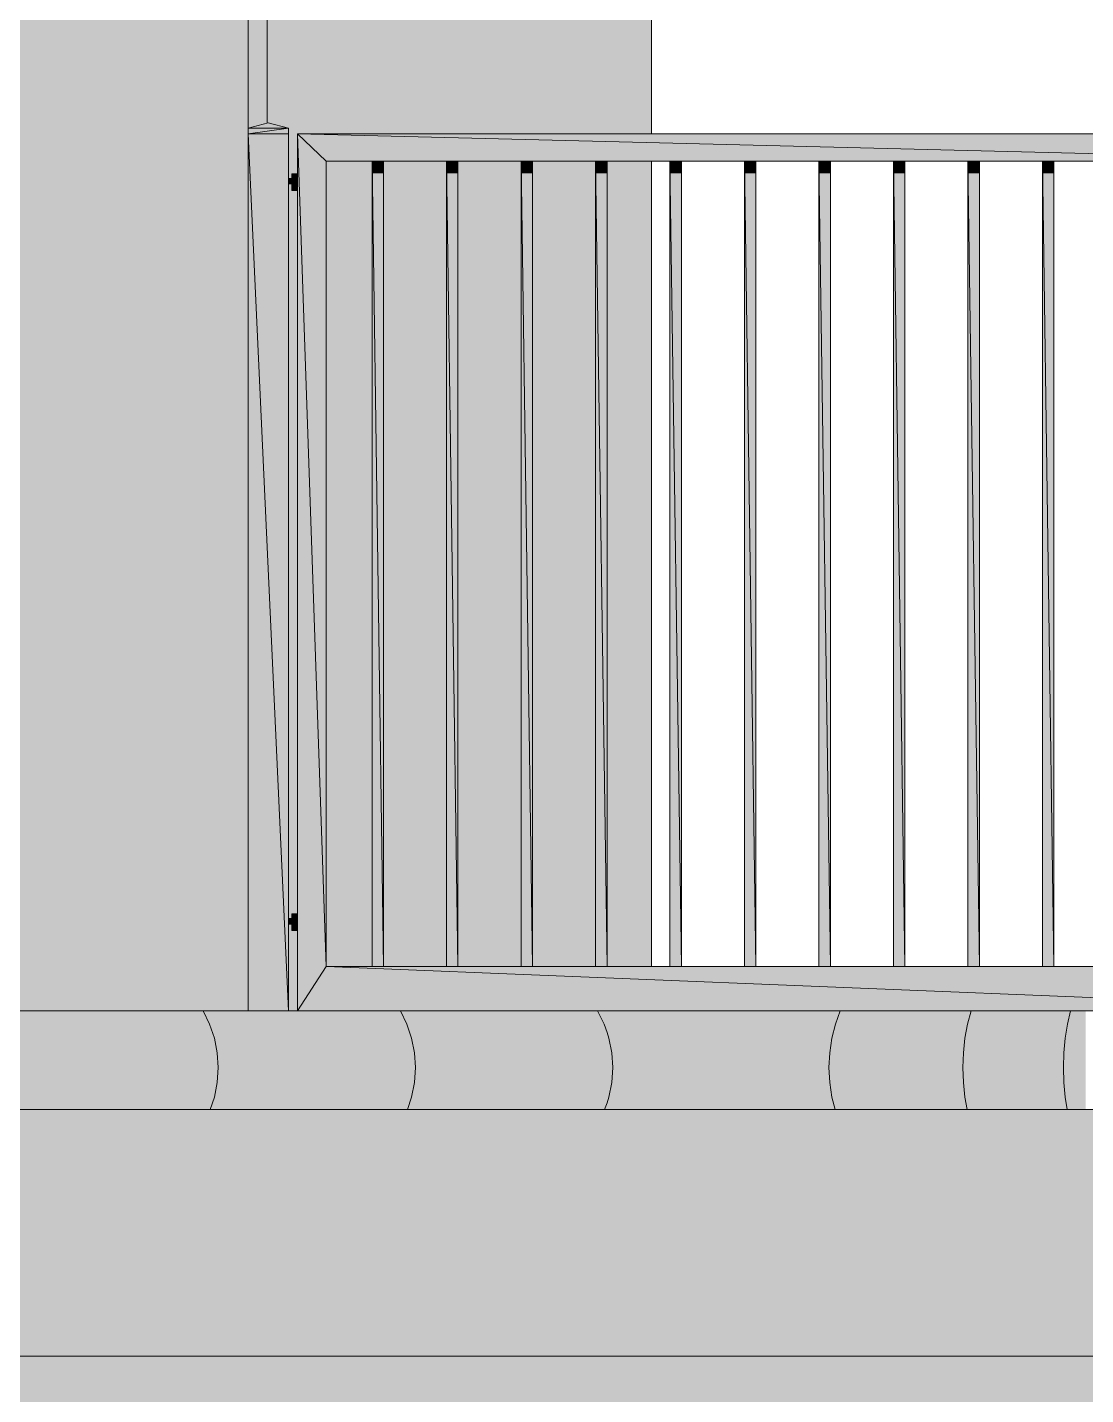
# Model space of a CAD drawing. Header units: millimetres. Extents: x 365175 to 2667127, y -330297 to -162108.
# Drawn here: x 1872742 to 1873815, y -319900 to -318514 of the extents above; entities that cross this region are included whole.
import ezdxf

# ---------------------------------------------------------------- set-up
doc = ezdxf.new("R2010")
doc.units = ezdxf.units.MM
doc.header["$MEASUREMENT"] = 0
doc.linetypes.add('Wipeout_Contour', pattern=[1000, 0, -1000])
doc.layers.add('Portes ARCHICAD', color=7, linetype='Continuous')
doc.layers.add('Sols_ Dalles', color=7, linetype='Continuous')
pattern_1 = [(0, (1445436.05, -319510.98), (0, 86.60254), [0, -50]), (0, (1445461.05, -319467.68), (0, 86.60254), [0, -50])]

# ---------------------------------------------------------------- blocks, each defined once
blk = doc.blocks.new('Élément de coupe_119_6', base_point=(1445436.1, -319511))
at = {"linetype": 'Continuous', "lineweight": 0, "true_color": 0x000000}
blk.add_hatch(color=18, dxfattribs=at).paths.add_polyline_path([(1870864.7, -318411), (1870864.7, -316911), (1872966.5, -316911), (1872966.5, -316011), (1870381.5, -316011), (1870381.5, -319511), (1872966.5, -319511), (1872966.5, -318411)])
at = {"color": 7, "linetype": 'Continuous', "lineweight": 5}
blk.add_line((1872966.5, -319511), (1872966.5, -318411), dxfattribs=at)
blk = doc.blocks.new('Élément de coupe_120_6', base_point=(1445436.1, -319511))
at = {"layer": 'Portes ARCHICAD', "linetype": 'Continuous', "lineweight": 0, "true_color": 0x000000}
blk.add_hatch(color=18, dxfattribs=at).paths.add_polyline_path([(1872966.5, -316911), (1872966.5, -318616.5), (1872985.5, -318611.3), (1872985.5, -316911)])
at = {"layer": 'Portes ARCHICAD', "color": 7, "linetype": 'Continuous', "lineweight": 5}
blk.add_line((1872985.5, -316911), (1872985.5, -318611.3), dxfattribs=at)
blk = doc.blocks.new('*X283', base_point=(1445436.1, -319511))
at = {"layer": 'Sols_ Dalles', "color": 7, "linetype": 'Continuous', "lineweight": 5}
for p, q in [((1873800, -319511), (1873797, -319524.3)), ((1873800, -319511), (1873797, -319524.3)), ((1873797, -319524.3), (1873794.8, -319538.6)), ((1873797, -319524.3), (1873794.8, -319538.6)), ((1873794.8, -319538.6), (1873793.4, -319553.4)), ((1873794.8, -319538.6), (1873793.4, -319553.4)), ((1873793.4, -319553.4), (1873793, -319568.5)), ((1873793.4, -319553.4), (1873793, -319568.5)), ((1873793, -319568.5), (1873793.4, -319583.6)), ((1873793, -319568.5), (1873793.4, -319583.6)), ((1873793.4, -319583.6), (1873794.8, -319598.4)), ((1873793.4, -319583.6), (1873794.8, -319598.4)), ((1873794.8, -319598.4), (1873796.7, -319611)), ((1873794.8, -319598.4), (1873796.7, -319611))]:
    blk.add_line(p, q, dxfattribs=at)
blk = doc.blocks.new('*X284', base_point=(1445436.1, -319511))
at = {"layer": 'Sols_ Dalles', "color": 7, "linetype": 'Continuous', "lineweight": 5}
for p, q in [((1873699.4, -319511), (1873695.8, -319524.3)), ((1873699.4, -319511), (1873695.8, -319524.3)), ((1873695.8, -319524.3), (1873693.1, -319538.6)), ((1873695.8, -319524.3), (1873693.1, -319538.6)), ((1873693.1, -319538.6), (1873691.5, -319553.4)), ((1873693.1, -319538.6), (1873691.5, -319553.4)), ((1873691.5, -319553.4), (1873691, -319568.5)), ((1873691.5, -319553.4), (1873691, -319568.5)), ((1873691, -319568.5), (1873691.5, -319583.6)), ((1873691, -319568.5), (1873691.5, -319583.6)), ((1873691.5, -319583.6), (1873693.1, -319598.4)), ((1873691.5, -319583.6), (1873693.1, -319598.4)), ((1873693.1, -319598.4), (1873695.5, -319611)), ((1873693.1, -319598.4), (1873695.5, -319611))]:
    blk.add_line(p, q, dxfattribs=at)
blk = doc.blocks.new('*X286', base_point=(1445436.1, -319511))
at = {"layer": 'Sols_ Dalles', "color": 7, "linetype": 'Continuous', "lineweight": 5}
for p, q in [((1873566.7, -319511), (1873561.8, -319524.3)), ((1873566.7, -319511), (1873561.8, -319524.3)), ((1873561.8, -319524.3), (1873558.2, -319538.6)), ((1873561.8, -319524.3), (1873558.2, -319538.6)), ((1873558.2, -319538.6), (1873556, -319553.4)), ((1873558.2, -319538.6), (1873556, -319553.4)), ((1873556, -319553.4), (1873555.2, -319568.5)), ((1873556, -319553.4), (1873555.2, -319568.5)), ((1873555.2, -319568.5), (1873556, -319583.6)), ((1873555.2, -319568.5), (1873556, -319583.6)), ((1873556, -319583.6), (1873558.2, -319598.4)), ((1873556, -319583.6), (1873558.2, -319598.4)), ((1873558.2, -319598.4), (1873561.4, -319611)), ((1873558.2, -319598.4), (1873561.4, -319611))]:
    blk.add_line(p, q, dxfattribs=at)
blk = doc.blocks.new('*X288', base_point=(1445436.1, -319511))
at = {"layer": 'Sols_ Dalles', "color": 7, "linetype": 'Continuous', "lineweight": 5}
for p, q in [((1873332.1, -319538.6), (1873330.2, -319533)), ((1873332.1, -319538.6), (1873330.2, -319533)), ((1873335.1, -319553.4), (1873332.1, -319538.6)), ((1873335.1, -319553.4), (1873332.1, -319538.6)), ((1873336.1, -319568.5), (1873335.1, -319553.4)), ((1873336.1, -319568.5), (1873335.1, -319553.4)), ((1873335.1, -319583.6), (1873336.1, -319568.5)), ((1873335.1, -319583.6), (1873336.1, -319568.5)), ((1873332.1, -319598.4), (1873335.1, -319583.6)), ((1873332.1, -319598.4), (1873335.1, -319583.6)), ((1873330.2, -319604), (1873332.1, -319598.4)), ((1873330.2, -319604), (1873332.1, -319598.4))]:
    blk.add_line(p, q, dxfattribs=at)
blk = doc.blocks.new('*X289', base_point=(1445436.1, -319511))
at = {"layer": 'Sols_ Dalles', "color": 7, "linetype": 'Continuous', "lineweight": 5}
for p, q in [((1873327.3, -319524.3), (1873320.7, -319511)), ((1873327.3, -319524.3), (1873320.7, -319511)), ((1873330.2, -319533), (1873327.3, -319524.3)), ((1873330.2, -319533), (1873327.3, -319524.3)), ((1873327.8, -319611), (1873330.2, -319604)), ((1873327.8, -319611), (1873330.2, -319604))]:
    blk.add_line(p, q, dxfattribs=at)
blk = doc.blocks.new('*X290', base_point=(1445436.1, -319511))
at = {"layer": 'Sols_ Dalles', "color": 7, "linetype": 'Continuous', "lineweight": 5}
for p, q in [((1873127.3, -319524.3), (1873120.7, -319511)), ((1873127.3, -319524.3), (1873120.7, -319511)), ((1873132.1, -319538.6), (1873127.3, -319524.3)), ((1873132.1, -319538.6), (1873127.3, -319524.3)), ((1873135.1, -319553.4), (1873132.1, -319538.6)), ((1873135.1, -319553.4), (1873132.1, -319538.6)), ((1873136.1, -319568.5), (1873135.1, -319553.4)), ((1873136.1, -319568.5), (1873135.1, -319553.4)), ((1873135.1, -319583.6), (1873136.1, -319568.5)), ((1873135.1, -319583.6), (1873136.1, -319568.5)), ((1873132.1, -319598.4), (1873135.1, -319583.6)), ((1873132.1, -319598.4), (1873135.1, -319583.6)), ((1873127.8, -319611), (1873132.1, -319598.4)), ((1873127.8, -319611), (1873132.1, -319598.4))]:
    blk.add_line(p, q, dxfattribs=at)
blk = doc.blocks.new('*X292', base_point=(1445436.1, -319511))
at = {"layer": 'Sols_ Dalles', "color": 7, "linetype": 'Continuous', "lineweight": 5}
for p, q in [((1872927.3, -319524.3), (1872920.7, -319511)), ((1872927.3, -319524.3), (1872920.7, -319511)), ((1872932.1, -319538.6), (1872927.3, -319524.3)), ((1872932.1, -319538.6), (1872927.3, -319524.3)), ((1872935.1, -319553.4), (1872932.1, -319538.6)), ((1872935.1, -319553.4), (1872932.1, -319538.6)), ((1872936.1, -319568.5), (1872935.1, -319553.4)), ((1872936.1, -319568.5), (1872935.1, -319553.4)), ((1872935.1, -319583.6), (1872936.1, -319568.5)), ((1872935.1, -319583.6), (1872936.1, -319568.5)), ((1872932.1, -319598.4), (1872935.1, -319583.6)), ((1872932.1, -319598.4), (1872935.1, -319583.6)), ((1872927.8, -319611), (1872932.1, -319598.4)), ((1872927.8, -319611), (1872932.1, -319598.4))]:
    blk.add_line(p, q, dxfattribs=at)
blk = doc.blocks.new('Élément de coupe_148_6', base_point=(1445436.1, -319511))
at = {"layer": 'Sols_ Dalles', "linetype": 'Continuous', "lineweight": 0, "true_color": 0x000000}
for points in [[(1872862.3, -319511), (1872732.4, -319511), (1872732.4, -319611), (1872862.3, -319611)], [(1872862.3, -319511), (1872862.3, -319611), (1872987.7, -319611), (1872987.7, -319511)], [(1872987.7, -319511), (1872987.7, -319611), (1873107.9, -319611), (1873107.9, -319511)], [(1873222.3, -319511), (1873107.9, -319511), (1873107.9, -319611), (1873222.3, -319611)], [(1873330.2, -319511), (1873222.3, -319511), (1873222.3, -319611), (1873330.2, -319611)], [(1873330.2, -319511), (1873330.2, -319611), (1873431.2, -319611), (1873431.2, -319511)], [(1873524.8, -319511), (1873431.2, -319511), (1873431.2, -319611), (1873524.8, -319611)], [(1873610.4, -319511), (1873524.8, -319511), (1873524.8, -319611), (1873610.4, -319611)], [(1873687.6, -319511), (1873610.4, -319511), (1873610.4, -319611), (1873687.6, -319611)], [(1873687.6, -319511), (1873687.6, -319611), (1873756.1, -319611), (1873756.1, -319511)], [(1873755.9, -319511), (1873717.2, -319511), (1873756.1, -319597.9), (1873756.1, -319511.5)], [(1873756.1, -319511), (1873756.1, -319611), (1873815.5, -319611), (1873815.5, -319511)], [(1873756.1, -319597.9), (1873761, -319611), (1873793.3, -319611), (1873783.5, -319584.7), (1873783.5, -319511), (1873775.1, -319511), (1873775.1, -319562.4), (1873756.1, -319511.5)], [(1873805, -319611), (1873813.3, -319611), (1873813.3, -319511), (1873805, -319511)]]:
    blk.add_hatch(color=18, dxfattribs=at).paths.add_polyline_path(points)
at = {"layer": 'Sols_ Dalles', "color": 250, "linetype": 'Continuous', "lineweight": 5, "true_color": 0x1f1f1f}
for p, q in [((1872732.4, -319511), (1872862.3, -319511)), ((1872862.3, -319511), (1872987.7, -319511)), ((1872987.7, -319511), (1873107.9, -319511)), ((1873107.9, -319511), (1873222.3, -319511)), ((1873222.3, -319511), (1873330.2, -319511)), ((1873330.2, -319511), (1873431.2, -319511)), ((1873431.2, -319511), (1873524.8, -319511)), ((1873524.8, -319511), (1873610.4, -319511)), ((1873610.4, -319511), (1873687.6, -319511)), ((1873687.6, -319511), (1873717.2, -319511))]:
    blk.add_line(p, q, dxfattribs=at)
at = {"layer": 'Sols_ Dalles', "lineweight": 0}
for name in ['*X292', '*X290', '*X289', '*X286', '*X284', '*X283', '*X288']:
    blk.add_blockref(name, (1445436.1, -319511), dxfattribs=at)
blk = doc.blocks.new('Élément de coupe_161_6', base_point=(1445436.1, -319511))
at = {"linetype": 'Continuous', "lineweight": 0, "true_color": 0x000000}
for points in [[(1872966.5, -318616.5), (1873007.2, -318616.5), (1872986.8, -318611)], [(1872966.5, -318616.5), (1872966.5, -318622.1), (1873007.2, -318616.5)], [(1873007.2, -318616.5), (1872966.5, -318622.1), (1873007.2, -318622.1)], [(1873007.2, -318622.1), (1872966.5, -318622.1), (1873007.2, -319511)], [(1872966.5, -319511), (1873007.2, -319511), (1872966.5, -318622.1)], [(1873016.5, -318622.1), (1874131.7, -318649.9), (1874160.7, -318622.1)], [(1874131.7, -318649.9), (1873016.5, -318622.1), (1873045.6, -318649.9)], [(1873045.6, -318649.9), (1873016.5, -318622.1), (1873045.6, -319466)], [(1873016.5, -318622.1), (1873016.5, -319511), (1873045.6, -319466)], [(1873103.6, -318649.9), (1873092, -318649.9), (1873103.6, -319466)], [(1873092, -319466), (1873103.6, -319466), (1873092, -318649.9)], [(1873092, -318649.9), (1873092.2, -318662.3), (1873103.6, -318662.3), (1873103.6, -318649.9)], [(1873092, -318649.9), (1873092, -318662.3), (1873092.2, -318662.3)], [(1873179.1, -318649.9), (1873167.5, -318649.9), (1873179.1, -319466)], [(1873167.5, -319466), (1873179.1, -319466), (1873167.5, -318649.9)], [(1873167.5, -318649.9), (1873167.7, -318662.3), (1873179.1, -318662.3), (1873179.1, -318649.9)], [(1873167.5, -318649.9), (1873167.5, -318662.3), (1873167.7, -318662.3)], [(1873254.6, -318649.9), (1873243, -318649.9), (1873254.6, -319466)], [(1873243, -319466), (1873254.6, -319466), (1873243, -318649.9)], [(1873243, -318649.9), (1873243.2, -318662.3), (1873254.6, -318662.3), (1873254.6, -318649.9)], [(1873243, -318649.9), (1873243, -318662.3), (1873243.2, -318662.3)], [(1873330.2, -318649.9), (1873318.5, -318649.9), (1873330.2, -319466)], [(1873318.5, -319466), (1873330.2, -319466), (1873318.5, -318649.9)], [(1873318.5, -318649.9), (1873318.7, -318662.3), (1873330.2, -318662.3), (1873330.2, -318649.9)], [(1873318.5, -318649.9), (1873318.5, -318662.3), (1873318.7, -318662.3)], [(1873405.7, -318649.9), (1873394, -318649.9), (1873405.7, -319466)], [(1873394, -319466), (1873405.7, -319466), (1873394, -318649.9)], [(1873394, -318649.9), (1873394.2, -318662.3), (1873405.7, -318662.3), (1873405.7, -318649.9)], [(1873394, -318649.9), (1873394, -318662.3), (1873394.2, -318662.3)], [(1873481.2, -318649.9), (1873469.6, -318649.9), (1873481.2, -319466)], [(1873469.6, -319466), (1873481.2, -319466), (1873469.6, -318649.9)], [(1873469.6, -318649.9), (1873469.7, -318662.3), (1873481.2, -318662.3), (1873481.2, -318649.9)], [(1873469.6, -318649.9), (1873469.6, -318662.3), (1873469.7, -318662.3)], [(1873556.7, -318649.9), (1873545.1, -318649.9), (1873556.7, -319466)], [(1873545.1, -319466), (1873556.7, -319466), (1873545.1, -318649.9)], [(1873545.1, -318649.9), (1873545.2, -318662.3), (1873556.7, -318662.3), (1873556.7, -318649.9)], [(1873545.1, -318649.9), (1873545.1, -318662.3), (1873545.2, -318662.3)], [(1873632.2, -318649.9), (1873620.6, -318649.9), (1873632.2, -319466)], [(1873620.6, -319466), (1873632.2, -319466), (1873620.6, -318649.9)], [(1873620.6, -318649.9), (1873620.7, -318662.3), (1873632.2, -318662.3), (1873632.2, -318649.9)], [(1873620.6, -318649.9), (1873620.6, -318662.3), (1873620.7, -318662.3)], [(1873707.7, -318649.9), (1873696.1, -318649.9), (1873707.7, -319466)], [(1873696.1, -319466), (1873707.7, -319466), (1873696.1, -318649.9)], [(1873696.1, -318649.9), (1873696.2, -318662.3), (1873707.7, -318662.3), (1873707.7, -318649.9)], [(1873696.1, -318649.9), (1873696.1, -318662.3), (1873696.2, -318662.3)], [(1873783.2, -318649.9), (1873771.6, -318649.9), (1873783.2, -319466)], [(1873771.6, -319466), (1873783.2, -319466), (1873771.6, -318649.9)], [(1873771.6, -318649.9), (1873771.7, -318662.3), (1873783.2, -318662.3), (1873783.2, -318649.9)], [(1873771.6, -318649.9), (1873771.6, -318662.3), (1873771.7, -318662.3)], [(1873007.2, -318667.4), (1873007.2, -318667.4), (1873010.7, -318667.4)], [(1873007.2, -318667.4), (1873007.2, -318667.4), (1873010.7, -318667.4)], [(1873010.7, -318667.4), (1873007.2, -318667.4), (1873007.2, -318667.5), (1873010.7, -318667.5)], [(1873010.7, -318667.4), (1873007.2, -318667.4), (1873007.2, -318667.5), (1873010.7, -318667.5)], [(1873007.2, -318667.5), (1873007.2, -318667.6), (1873010.7, -318667.5)], [(1873007.2, -318667.5), (1873007.2, -318667.6), (1873010.7, -318667.5)], [(1873010.7, -318667.5), (1873007.2, -318667.6), (1873007.2, -318667.8), (1873010.7, -318667.8)], [(1873010.7, -318667.5), (1873007.2, -318667.6), (1873007.2, -318667.8), (1873010.7, -318667.8)], [(1873007.2, -318667.8), (1873007.2, -318667.9), (1873010.7, -318667.8)], [(1873007.2, -318667.8), (1873007.2, -318667.9), (1873010.7, -318667.8)], [(1873010.7, -318667.8), (1873007.2, -318667.9), (1873007.2, -318668.2), (1873010.7, -318668.2)], [(1873010.7, -318667.8), (1873007.2, -318667.9), (1873007.2, -318668.2), (1873010.7, -318668.2)], [(1873010.7, -318668.2), (1873007.2, -318668.2), (1873007.2, -318668.7), (1873010.7, -318668.8)], [(1873010.7, -318668.2), (1873007.2, -318668.2), (1873007.2, -318668.7), (1873010.7, -318668.8)], [(1873007.2, -318668.7), (1873007.2, -318668.8), (1873010.7, -318668.8)], [(1873007.2, -318668.7), (1873007.2, -318668.8), (1873010.7, -318668.8)], [(1873007.2, -318669.3), (1873010.7, -318669.5), (1873010.7, -318668.8), (1873007.2, -318668.8)], [(1873007.2, -318669.3), (1873010.7, -318669.5), (1873010.7, -318668.8), (1873007.2, -318668.8)], [(1873007.2, -318669.3), (1873007.2, -318669.5), (1873010.7, -318669.5)], [(1873007.2, -318669.3), (1873007.2, -318669.5), (1873010.7, -318669.5)], [(1873007.2, -318669.5), (1873007.2, -318670), (1873010.7, -318670.2), (1873010.7, -318669.5)], [(1873007.2, -318669.5), (1873007.2, -318670), (1873010.7, -318670.2), (1873010.7, -318669.5)], [(1873007.2, -318670), (1873007.2, -318670.2), (1873010.7, -318670.2)], [(1873007.2, -318670), (1873007.2, -318670.2), (1873010.7, -318670.2)], [(1873007.2, -318670.2), (1873007.2, -318670.8), (1873010.7, -318670.9), (1873010.7, -318670.2)], [(1873007.2, -318670.2), (1873007.2, -318670.8), (1873010.7, -318670.9), (1873010.7, -318670.2)], [(1873007.2, -318670.8), (1873007.2, -318670.9), (1873010.7, -318670.9)], [(1873007.2, -318670.8), (1873007.2, -318670.9), (1873010.7, -318670.9)], [(1873007.2, -318671.4), (1873010.7, -318671.6), (1873010.7, -318670.9), (1873007.2, -318670.9)], [(1873007.2, -318671.4), (1873010.7, -318671.6), (1873010.7, -318670.9), (1873007.2, -318670.9)], [(1873007.2, -318671.4), (1873007.2, -318671.6), (1873010.7, -318671.6)], [(1873007.2, -318671.4), (1873007.2, -318671.6), (1873010.7, -318671.6)], [(1873010.7, -318671.6), (1873007.2, -318671.6), (1873007.2, -318672), (1873010.7, -318672.1)], [(1873010.7, -318671.6), (1873007.2, -318671.6), (1873007.2, -318672), (1873010.7, -318672.1)], [(1873007.2, -318672), (1873007.2, -318672.1), (1873010.7, -318672.1)], [(1873007.2, -318672), (1873007.2, -318672.1), (1873010.7, -318672.1)], [(1873007.2, -318672.1), (1873007.2, -318672.2), (1873010.7, -318672.1)], [(1873007.2, -318672.1), (1873007.2, -318672.2), (1873010.7, -318672.1)], [(1873010.7, -318672.1), (1873007.2, -318672.2), (1873007.2, -318672.6), (1873010.7, -318672.6)], [(1873010.7, -318672.1), (1873007.2, -318672.2), (1873007.2, -318672.6), (1873010.7, -318672.6)], [(1873007.2, -318672.6), (1873007.2, -318672.6), (1873010.7, -318672.6)], [(1873007.2, -318672.6), (1873007.2, -318672.6), (1873010.7, -318672.6)], [(1873010.7, -318672.6), (1873007.2, -318672.6), (1873007.2, -318672.9), (1873010.7, -318672.9)], [(1873010.7, -318672.6), (1873007.2, -318672.6), (1873007.2, -318672.9), (1873010.7, -318672.9)], [(1873007.2, -318672.9), (1873007.2, -318672.9), (1873010.7, -318672.9)], [(1873007.2, -318672.9), (1873007.2, -318672.9), (1873010.7, -318672.9)], [(1873010.7, -318672.9), (1873007.2, -318672.9), (1873007.2, -318673), (1873010.7, -318673)], [(1873010.7, -318672.9), (1873007.2, -318672.9), (1873007.2, -318673), (1873010.7, -318673)], [(1873016.5, -318662.8), (1873010.7, -318662.8), (1873016.5, -318679.5)], [(1873016.5, -318662.8), (1873010.7, -318662.8), (1873016.5, -318679.5)], [(1873010.7, -318679.5), (1873016.5, -318679.5), (1873010.7, -318662.8)], [(1873010.7, -318679.5), (1873016.5, -318679.5), (1873010.7, -318662.8)], [(1873007.2, -319417.4), (1873007.2, -319417.4), (1873010.7, -319417.4)], [(1873007.2, -319417.4), (1873007.2, -319417.4), (1873010.7, -319417.4)], [(1873010.7, -319417.4), (1873007.2, -319417.4), (1873007.2, -319417.5), (1873010.7, -319417.5)], [(1873010.7, -319417.4), (1873007.2, -319417.4), (1873007.2, -319417.5), (1873010.7, -319417.5)], [(1873007.2, -319417.5), (1873007.2, -319417.6), (1873010.7, -319417.5)], [(1873007.2, -319417.5), (1873007.2, -319417.6), (1873010.7, -319417.5)], [(1873007.2, -319417.6), (1873007.2, -319417.8), (1873010.7, -319417.8), (1873010.7, -319417.5)], [(1873007.2, -319417.6), (1873007.2, -319417.8), (1873010.7, -319417.8), (1873010.7, -319417.5)], [(1873007.2, -319417.8), (1873007.2, -319417.9), (1873010.7, -319417.8)], [(1873007.2, -319417.8), (1873007.2, -319417.9), (1873010.7, -319417.8)], [(1873007.2, -319417.9), (1873007.2, -319418.2), (1873010.7, -319418.2), (1873010.7, -319417.8)], [(1873007.2, -319417.9), (1873007.2, -319418.2), (1873010.7, -319418.2), (1873010.7, -319417.8)], [(1873010.7, -319418.2), (1873007.2, -319418.2), (1873007.2, -319418.7), (1873010.7, -319418.8)], [(1873010.7, -319418.2), (1873007.2, -319418.2), (1873007.2, -319418.7), (1873010.7, -319418.8)], [(1873007.2, -319418.7), (1873007.2, -319418.8), (1873010.7, -319418.8)], [(1873007.2, -319418.7), (1873007.2, -319418.8), (1873010.7, -319418.8)], [(1873007.2, -319418.8), (1873007.2, -319419.3), (1873010.7, -319419.5), (1873010.7, -319418.8)], [(1873007.2, -319418.8), (1873007.2, -319419.3), (1873010.7, -319419.5), (1873010.7, -319418.8)], [(1873007.2, -319419.3), (1873007.2, -319419.5), (1873010.7, -319419.5)], [(1873007.2, -319419.3), (1873007.2, -319419.5), (1873010.7, -319419.5)], [(1873007.2, -319419.5), (1873007.2, -319420), (1873010.7, -319420.2), (1873010.7, -319419.5)], [(1873007.2, -319419.5), (1873007.2, -319420), (1873010.7, -319420.2), (1873010.7, -319419.5)], [(1873007.2, -319420), (1873007.2, -319420.2), (1873010.7, -319420.2)], [(1873007.2, -319420), (1873007.2, -319420.2), (1873010.7, -319420.2)], [(1873010.7, -319420.2), (1873007.2, -319420.2), (1873007.2, -319420.8), (1873010.7, -319420.9)], [(1873010.7, -319420.2), (1873007.2, -319420.2), (1873007.2, -319420.8), (1873010.7, -319420.9)], [(1873007.2, -319420.8), (1873007.2, -319420.9), (1873010.7, -319420.9)], [(1873007.2, -319420.8), (1873007.2, -319420.9), (1873010.7, -319420.9)], [(1873007.2, -319421.4), (1873010.7, -319421.6), (1873010.7, -319420.9), (1873007.2, -319420.9)], [(1873007.2, -319421.4), (1873010.7, -319421.6), (1873010.7, -319420.9), (1873007.2, -319420.9)], [(1873007.2, -319421.6), (1873010.7, -319421.6), (1873007.2, -319421.4)], [(1873007.2, -319421.6), (1873010.7, -319421.6), (1873007.2, -319421.4)], [(1873010.7, -319421.6), (1873007.2, -319421.6), (1873007.2, -319422), (1873010.7, -319422.1)], [(1873010.7, -319421.6), (1873007.2, -319421.6), (1873007.2, -319422), (1873010.7, -319422.1)], [(1873007.2, -319422), (1873007.2, -319422.1), (1873010.7, -319422.1)], [(1873007.2, -319422), (1873007.2, -319422.1), (1873010.7, -319422.1)], [(1873007.2, -319422.1), (1873007.2, -319422.2), (1873010.7, -319422.1)], [(1873007.2, -319422.1), (1873007.2, -319422.2), (1873010.7, -319422.1)], [(1873007.2, -319422.2), (1873007.2, -319422.6), (1873010.7, -319422.6), (1873010.7, -319422.1)], [(1873007.2, -319422.2), (1873007.2, -319422.6), (1873010.7, -319422.6), (1873010.7, -319422.1)], [(1873007.2, -319422.6), (1873007.2, -319422.6), (1873010.7, -319422.6)], [(1873007.2, -319422.6), (1873007.2, -319422.6), (1873010.7, -319422.6)], [(1873007.2, -319422.6), (1873007.2, -319422.9), (1873010.7, -319422.9), (1873010.7, -319422.6)], [(1873007.2, -319422.6), (1873007.2, -319422.9), (1873010.7, -319422.9), (1873010.7, -319422.6)], [(1873007.2, -319422.9), (1873007.2, -319422.9), (1873010.7, -319422.9)], [(1873007.2, -319422.9), (1873007.2, -319422.9), (1873010.7, -319422.9)], [(1873010.7, -319422.9), (1873007.2, -319422.9), (1873007.2, -319423), (1873010.7, -319423)], [(1873010.7, -319422.9), (1873007.2, -319422.9), (1873007.2, -319423), (1873010.7, -319423)], [(1873016.5, -319412.8), (1873010.7, -319412.8), (1873016.5, -319429.5)], [(1873016.5, -319412.8), (1873010.7, -319412.8), (1873016.5, -319429.5)], [(1873010.7, -319429.5), (1873016.5, -319429.5), (1873010.7, -319412.8)], [(1873010.7, -319429.5), (1873016.5, -319429.5), (1873010.7, -319412.8)], [(1874160.7, -319511), (1873045.6, -319466), (1873016.5, -319511)], [(1873045.6, -319466), (1874160.7, -319511), (1874131.7, -319466)]]:
    blk.add_hatch(color=18, dxfattribs=at).paths.add_polyline_path(points)
at = {"color": 7, "linetype": 'Continuous', "lineweight": 20}
for p, q in [((1872966.5, -318616.5), (1872986.8, -318611)), ((1872966.5, -318622.1), (1873007.2, -318616.5)), ((1872966.5, -318616.5), (1873007.2, -318616.5)), ((1872986.8, -318611), (1873007.2, -318616.5)), ((1873007.2, -318616.5), (1873007.2, -318622.1)), ((1872966.5, -318622.1), (1873007.2, -319511)), ((1872966.5, -318622.1), (1873007.2, -318622.1)), ((1873007.2, -318622.1), (1873007.2, -319511)), ((1873016.5, -319511), (1873016.5, -318622.1)), ((1873016.5, -318622.1), (1873045.6, -319466)), ((1873016.5, -318622.1), (1873045.6, -318649.9)), ((1873016.5, -318622.1), (1874131.7, -318649.9)), ((1873016.5, -318622.1), (1874160.7, -318622.1)), ((1873045.6, -318649.9), (1873045.6, -319466)), ((1874131.7, -318649.9), (1873045.6, -318649.9)), ((1873092, -318649.9), (1873103.6, -319466)), ((1873092, -319466), (1873092, -318649.9)), ((1873103.6, -318649.9), (1873103.6, -319466)), ((1873167.5, -318649.9), (1873179.1, -319466)), ((1873167.5, -319466), (1873167.5, -318649.9)), ((1873179.1, -318649.9), (1873179.1, -319466)), ((1873243, -318649.9), (1873254.6, -319466)), ((1873243, -319466), (1873243, -318649.9)), ((1873254.6, -318649.9), (1873254.6, -319466)), ((1873318.5, -318649.9), (1873330.2, -319466)), ((1873318.5, -319466), (1873318.5, -318649.9)), ((1873330.2, -318649.9), (1873330.2, -319466)), ((1873394, -318649.9), (1873405.7, -319466)), ((1873394, -319466), (1873394, -318649.9)), ((1873405.7, -318649.9), (1873405.7, -319466)), ((1873469.6, -318649.9), (1873481.2, -319466)), ((1873469.6, -319466), (1873469.6, -318649.9)), ((1873481.2, -318649.9), (1873481.2, -319466)), ((1873545.1, -318649.9), (1873556.7, -319466)), ((1873545.1, -319466), (1873545.1, -318649.9)), ((1873556.7, -318649.9), (1873556.7, -319466)), ((1873620.6, -318649.9), (1873632.2, -319466)), ((1873620.6, -319466), (1873620.6, -318649.9)), ((1873632.2, -318649.9), (1873632.2, -319466)), ((1873696.1, -318649.9), (1873707.7, -319466)), ((1873696.1, -319466), (1873696.1, -318649.9)), ((1873707.7, -318649.9), (1873707.7, -319466)), ((1873771.6, -318649.9), (1873783.2, -319466)), ((1873771.6, -319466), (1873771.6, -318649.9)), ((1873783.2, -318649.9), (1873783.2, -319466)), ((1873007.2, -318667.4), (1873010.7, -318667.4)), ((1873007.2, -318667.4), (1873010.7, -318667.4)), ((1873007.2, -318667.6), (1873010.7, -318667.5)), ((1873007.2, -318667.5), (1873010.7, -318667.5)), ((1873007.2, -318667.9), (1873010.7, -318667.8)), ((1873007.2, -318667.8), (1873010.7, -318667.8)), ((1873007.2, -318668.2), (1873010.7, -318668.2)), ((1873007.2, -318668.7), (1873010.7, -318668.8)), ((1873007.2, -318668.8), (1873010.7, -318668.8)), ((1873007.2, -318669.3), (1873010.7, -318669.5)), ((1873007.2, -318669.5), (1873010.7, -318669.5)), ((1873007.2, -318670), (1873010.7, -318670.2)), ((1873007.2, -318670.2), (1873010.7, -318670.2)), ((1873007.2, -318670.8), (1873010.7, -318670.9)), ((1873010.7, -318670.9), (1873007.2, -318670.9)), ((1873007.2, -318671.4), (1873010.7, -318671.6)), ((1873010.7, -318671.6), (1873007.2, -318671.6)), ((1873007.2, -318672), (1873010.7, -318672.1)), ((1873007.2, -318672.2), (1873010.7, -318672.1)), ((1873010.7, -318672.1), (1873007.2, -318672.1)), ((1873007.2, -318672.6), (1873010.7, -318672.6)), ((1873010.7, -318672.6), (1873007.2, -318672.6)), ((1873007.2, -318672.9), (1873010.7, -318672.9)), ((1873010.7, -318672.9), (1873007.2, -318672.9)), ((1873010.7, -318673), (1873007.2, -318673)), ((1873010.7, -318662.8), (1873016.5, -318679.5)), ((1873010.7, -318679.5), (1873010.7, -318662.8)), ((1873010.7, -318662.8), (1873016.5, -318662.8)), ((1873016.5, -318679.5), (1873010.7, -318679.5)), ((1873007.2, -319417.4), (1873010.7, -319417.4)), ((1873007.2, -319417.4), (1873010.7, -319417.4)), ((1873007.2, -319417.6), (1873010.7, -319417.5)), ((1873007.2, -319417.5), (1873010.7, -319417.5)), ((1873007.2, -319417.9), (1873010.7, -319417.8)), ((1873007.2, -319417.8), (1873010.7, -319417.8)), ((1873007.2, -319418.2), (1873010.7, -319418.2)), ((1873007.2, -319418.7), (1873010.7, -319418.8)), ((1873007.2, -319418.8), (1873010.7, -319418.8)), ((1873007.2, -319419.3), (1873010.7, -319419.5)), ((1873007.2, -319419.5), (1873010.7, -319419.5)), ((1873007.2, -319420), (1873010.7, -319420.2)), ((1873007.2, -319420.2), (1873010.7, -319420.2)), ((1873007.2, -319420.8), (1873010.7, -319420.9)), ((1873010.7, -319420.9), (1873007.2, -319420.9)), ((1873007.2, -319421.4), (1873010.7, -319421.6)), ((1873010.7, -319421.6), (1873007.2, -319421.6)), ((1873007.2, -319422), (1873010.7, -319422.1)), ((1873007.2, -319422.2), (1873010.7, -319422.1)), ((1873010.7, -319422.1), (1873007.2, -319422.1)), ((1873007.2, -319422.6), (1873010.7, -319422.6)), ((1873010.7, -319422.6), (1873007.2, -319422.6)), ((1873007.2, -319422.9), (1873010.7, -319422.9)), ((1873010.7, -319422.9), (1873007.2, -319422.9)), ((1873010.7, -319423), (1873007.2, -319423)), ((1873010.7, -319412.8), (1873016.5, -319429.5)), ((1873010.7, -319429.5), (1873010.7, -319412.8)), ((1873010.7, -319412.8), (1873016.5, -319412.8)), ((1873016.5, -319429.5), (1873010.7, -319429.5)), ((1873016.5, -319511), (1873045.6, -319466)), ((1873045.6, -319466), (1874160.7, -319511)), ((1873045.6, -319466), (1874131.7, -319466)), ((1874160.7, -319511), (1873717.2, -319511))]:
    blk.add_line(p, q, dxfattribs=at)
blk = doc.blocks.new('Élément de coupe_498_6', base_point=(1445436.1, -319511))
at = {"color": 254, "linetype": 'Wipeout_Contour', "lineweight": 0, "ltscale": 7587371.777575616}
blk.add_wipeout([(1805984, -319861), (1933356.4, -319861), (1933356.4, -319611), (1805984, -319611)], dxfattribs=at)
at = {"linetype": 'Continuous', "lineweight": 5, "true_color": 0x00e7c4}
h = blk.add_hatch(dxfattribs=at)
h.set_pattern_fill('Plâtre_0006', color=120, style=0, pattern_type=2)
h.set_pattern_definition(pattern_1)
h.paths.add_polyline_path([(1805984, -319861), (1933356.4, -319861), (1933356.4, -319611), (1805984, -319611)])
at = {"color": 7, "linetype": 'Continuous', "lineweight": 5}
for p, q in [((1933356.4, -319611), (1805984, -319611)), ((1933356.4, -319861), (1805984, -319861))]:
    blk.add_line(p, q, dxfattribs=at)
blk = doc.blocks.new('Élément de coupe_551_6', base_point=(1445436.1, -319511))
at = {"linetype": 'Continuous', "lineweight": 0, "true_color": 0x000000}
for points in [[(1872985.5, -316951), (1872985.5, -318611.3), (1872986.8, -318611), (1873007.2, -318616.5), (1873007.2, -318667.4), (1873010.7, -318667.4), (1873010.7, -318662.8), (1873016.5, -318662.8), (1873016.5, -318622.1), (1873375.2, -318622.1), (1873375.2, -316911), (1872985.5, -316911)], [(1873045.6, -318649.9), (1873045.6, -319466), (1873092, -319466), (1873092, -318649.9)], [(1873103.6, -319466), (1873167.5, -319466), (1873167.5, -318649.9), (1873103.6, -318649.9)], [(1873179.1, -318649.9), (1873179.1, -319466), (1873243, -319466), (1873243, -318649.9)], [(1873318.5, -318649.9), (1873254.6, -318649.9), (1873254.6, -319466), (1873318.5, -319466)], [(1873375.2, -318649.9), (1873330.2, -318649.9), (1873330.2, -319466), (1873375.2, -319466)], [(1873007.2, -318673), (1873007.2, -319417.4), (1873010.7, -319417.4), (1873010.7, -319412.8), (1873016.5, -319412.8), (1873016.5, -318679.5), (1873010.7, -318679.5), (1873010.7, -318673)], [(1873007.2, -319423), (1873007.2, -319511), (1873016.5, -319511), (1873016.5, -319429.5), (1873010.7, -319429.5), (1873010.7, -319423)]]:
    blk.add_hatch(color=18, dxfattribs=at).paths.add_polyline_path(points)
at = {"color": 7, "linetype": 'Continuous', "lineweight": 5}
for p, q in [((1873375.2, -318622.1), (1873375.2, -316911)), ((1873375.2, -319466), (1873375.2, -318649.9))]:
    blk.add_line(p, q, dxfattribs=at)

msp = doc.modelspace()

# ---------------------------------------------------------------- block references
at = {"lineweight": 0}
for name in ['Élément de coupe_119_6', 'Élément de coupe_551_6', 'Élément de coupe_161_6']:
    msp.add_blockref(name, (1445436.05, -319510.981), dxfattribs=at)
at = {"layer": 'Portes ARCHICAD', "lineweight": 0}
msp.add_blockref('Élément de coupe_120_6', (1445436.05, -319510.981), dxfattribs=at)

# ---------------------------------------------------------------- wipeouts: each hides what was drawn before it
at = {"color": 254, "linetype": 'Wipeout_Contour', "lineweight": 0, "ltscale": 7609605.31800538}
msp.add_wipeout([(1824949.475, -319860.981), (1925692.058, -319860.981), (1925692.058, -319610.981), (1824949.475, -319610.981)], dxfattribs=at)

# ---------------------------------------------------------------- next in the draw order: hatches: boundary and pattern name
at = {"linetype": 'Continuous', "lineweight": 5, "true_color": 0x00e7c4}
h = msp.add_hatch(dxfattribs=at)
h.set_pattern_fill('Plâtre_0006', color=120, style=0, pattern_type=2)
h.set_pattern_definition(pattern_1)
h.paths.add_polyline_path([(1824949.475, -319860.981), (1925692.058, -319860.981), (1925692.058, -319610.981), (1824949.475, -319610.981)])

# ---------------------------------------------------------------- next in the draw order: block references
at = {"layer": 'Sols_ Dalles', "lineweight": 0}
msp.add_blockref('Élément de coupe_148_6', (1445436.05, -319510.981), dxfattribs=at)

# ---------------------------------------------------------------- next in the draw order: block references
at = {"lineweight": 0}
msp.add_blockref('Élément de coupe_498_6', (1445436.05, -319510.981), dxfattribs=at)

# ---------------------------------------------------------------- next in the draw order: hatches: boundary and pattern name
at = {"linetype": 'Continuous', "lineweight": 5}
for color, points in [(255, [(1804994.38, -319610.981), (1934827.773, -319610.981), (1934827.773, -322710.981), (1804994.38, -322710.981)]), (7, [(1804994.38, -319610.981), (1933356.391, -319610.981), (1933356.391, -319810.981), (1804994.38, -319810.981)])]:
    msp.add_hatch(color=color, dxfattribs=at).paths.add_polyline_path(points)

# ---------------------------------------------------------------- next in the draw order: linework, layer by layer
at = {"color": 7, "linetype": 'Continuous', "lineweight": 5}
for p, q in [((1925692.058, -319610.981), (1824949.475, -319610.981)), ((1925692.058, -319860.981), (1824949.475, -319860.981))]:
    msp.add_line(p, q, dxfattribs=at)

doc.saveas('drawing.dxf')
